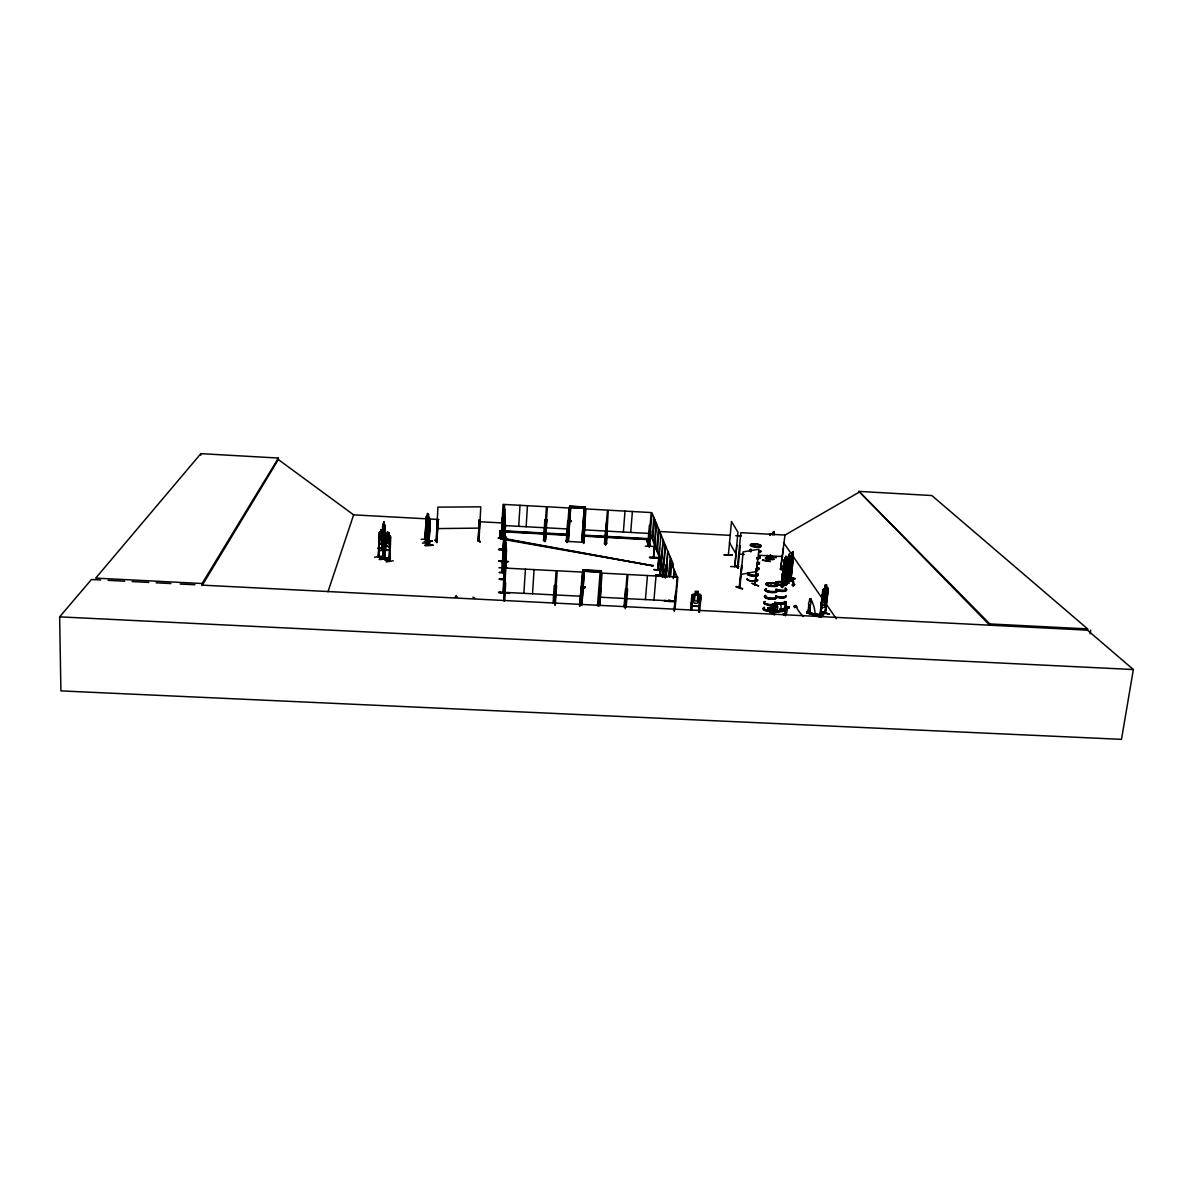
<?xml version="1.0" encoding="UTF-8"?>
<svg xmlns="http://www.w3.org/2000/svg" width="1193" height="1193" viewBox="0 0 1193 1193"><rect width="100%" height="100%" fill="white"/><g stroke="black" fill="none" stroke-linecap="round" stroke-linejoin="round"><path stroke-width="1.5" d="M791.913 564.871L792.555 562.037L791.913 564.871L790.049 566.287L790.049 563.812M790.049 566.287L790.079 563.767M200.842 455.174L200.856 453.653L278.387 458.052L278.357 459.573L202.094 585.554L202.109 583.526L278.387 458.052M509.232 593.16C477.379 590.654 529.722 595.247 500.106 592.354M785.501 610.249C782.802 614.365 787.932 589.506 784.994 610.115M785.665 602.405C787.693 601.496 783.995 602.733 785.635 603.047M474.68 597.991L472.905 597.171M810.808 598.99L809.734 598.782L809.346 601.645A2.028 1.133 -72.6 0 0 808.75 604.762L808.153 612.158L807.676 610.503L810.107 611.487L809.987 612.501L808.168 612.978L808.422 611.934M810.107 611.487L808.675 610.756M810.703 598.961L810.554 601.332A2.028 1.133 -72.6 0 1 810.465 604.314L809.376 611.845L806.99 612.322L806.93 611.562L807.184 612.576M653.57 569.583L662.369 569.881M665.619 600.854L674.612 601.242M674.627 601.302L664.054 600.84L674.627 601.869M504.758 550.062L504.773 549.928M653.973 569.658L661.981 570.135M657.701 557.787L649.499 557.459L657.746 558.056M378.763 556.162L377.987 556.877L383.371 558.786L383.773 533.554M379.553 534.703L378.479 557.042L379.091 534.524M379.971 550.644L388.262 550.316M380.91 532.481L380.94 529.737L382.714 530.363M381.014 529.722L379.881 538.326L380.656 540.847L382.237 541.458L383.177 539.579M502.283 550.107L502.462 549.257M503.014 550.003C504.177 547.855 501.552 551.718 498.913 549.362M503.431 549.988L503.55 549.347M503.282 548.661C492.157 551.151 503.461 547.587 504.311 549.541M380.94 559.413L387.919 558.637M381.969 542.86L381.984 548.541L382.252 542.845M382.386 531.914L382.595 526.441M384.623 531.571L384.176 533.375L383.207 530.214L383.788 521.788L384.817 526.516L383.952 550.51L385.13 526.859L383.221 524.055L382.327 539.251L380.731 538.654L380.925 533.51L382.521 534.106M382.461 543.039L381.76 548.318L383.892 550.48M382.804 533.927L382.923 524.771M382.312 548.482L382.327 547.736M382.938 558.831L384.176 536.447L383.072 558.861L382.61 533.122M383.878 521.788L383.221 524.159M384.936 558.756L384.355 559.398L389.544 561.396L390.141 538.714L389.38 561.157M388.903 535.627L389.142 532.779L387.367 532.138L387.382 535.016L385.518 535.239L384.355 559.398L389.783 561.321L390.722 537.178L388.963 535.553L389.798 536.865L389.022 561.217M384.593 558.488L385.145 559.532L385.518 535.239M385.488 536.954L384.802 559.547M386.144 561.933L393.243 560.785M389.589 542.04L388.65 543.919L387.054 543.307L386.293 540.772L387.367 532.138L389.082 532.839M426.244 518.045L424.962 539.4L427.929 541.413L428.511 528.738M424.902 545.425L433.059 545.29L425.036 545.544M428.913 525.487L429.062 517.255L426.647 515.749L425.26 539.579L426.259 516.45L427.288 516.166M425.976 518.06L425.245 539.549M427.318 516.271L427.497 513.527L428.496 514.168L428.004 525.397L429.033 528.484L429.525 526.709M427.005 542.591L426.348 543.203L428.779 545.29L430.181 522.072L428.779 545.052M426.93 526.799L427.497 513.527L428.466 514.243M426.512 543.352L427.392 521.699L426.647 543.382L427.81 520.044L428.645 519.775M428.257 516.882L428.496 514.168M428.242 528.753L427.631 541.204M428.57 519.894L428.764 517.121L429.748 521.744L428.645 545.261M428.645 521.371L429.361 518.18M425.334 539.027L428.287 540.593L427.899 541.398M428.272 541.398L429.555 517.792M428.511 545.052L428.824 544.262M432.015 541.19L424.231 541.637L431.985 540.772M438.01 520.178L436.936 541.562L438.01 520.178L437.22 520.118L436.28 541.577L437.906 507.129L480.779 506.831L478.989 540.951M437.13 542.591L435.177 540.011L436.727 542.532M499.226 561.306L502.835 561.858M499.256 579.127L504.609 578.859M507.636 568.077L498.957 567.764M479.273 519.716L478.214 540.996L479.273 519.716L480.078 519.775L478.289 540.981M480.033 541.98L477.916 539.43L480.048 541.533M502.864 538.52C487.251 537.282 516.33 538.625 504.087 538.565M655.852 575.846L664.412 575.891M500.076 531.646L500.106 530.631L568.36 534.315M498.823 561.128L502.238 561.277M502.313 517.24L501.865 538.416L500.285 538.326L500.106 530.631M500.493 537.118L501.09 538.759M653.018 565.81L501.284 538.386L501.985 538.073L653.018 565.81L501.254 539.042L501.09 537.372L501.925 537.506M501.627 531.735L501.791 534.419M498.674 592.503L507.83 592.817M503.923 579.753L499.718 579.336L503.297 579.037M504.236 546.633L505.444 526.083L504.49 504.699L502.805 538.714L503.744 517.702M503.506 532.302L504.699 509.143M502.178 568.315L504.952 515.003M504.281 532.003L504.46 527.977M505.176 519.894L502.313 572.297M504.714 530.9L505.25 521.759M503.476 557.444L503.252 561.56C487.952 560.188 518.463 561.903 505.027 561.694M504.117 546.573L505.325 526.262L504.758 545.738M502.984 570.88L503.178 564.632M503.506 561.709L503.819 553.731M504.385 549.406L503.67 550.853M505.161 535.523L504.341 531.869L505.161 535.523L502.984 572.178L502.223 572.133L502.193 568.226L502.954 568.271M504.967 550.391L503.327 572.953L504.952 550.286M503.714 572.864L505.772 536.507L503.088 592.757M505.206 556.326L503.55 579.276L503.55 578.441M503.506 592.146L503.416 593.025L504.013 578.724M504.177 577.129L506.19 542.726L505.996 567.883M504.147 584.481L505.668 556.728M504.236 586.852L506.429 548.094M505.459 568.196L506.533 550.241M503.744 600.825L505.877 568.122L505.34 554.939M505.265 579.977L504.475 592.772M504.266 600.75L504.997 582.87M504.594 600.869L505.653 583.004L504.803 582.959M504.594 561.858L507.368 561.545M518.716 526.337L520.014 505.295M457.351 597.067L456.054 596.053M526.143 526.739L527.455 505.713M523.876 593.353L525.397 569.15M532.51 593.801L534.061 569.598M455.219 596.962L456.054 596.008M544.858 519.581L543.576 540.518L545.589 519.551M543.576 540.518L544.247 539.683M544.247 539.43L544.903 541.547L544.217 539.087M545.171 540.384L547.363 506.786L568.986 507.979L566.615 541.547M545.246 541.473L544.739 539.355M546.886 519.581L545.469 540.518L546.528 519.566M553.075 603.33L554.268 585.42L555.133 585.554M553.91 603.375L556.117 570.761L505.683 568.122M554.864 605.075L557.206 570.776L582.333 572.088L579.828 606.253M555.282 605.09L556.609 585.405M567.719 520.655L566.228 541.622L566.496 540.146L567.078 542.576L566.511 540.474M566.526 540.533L566.899 542.189M567.167 541.368L569.613 506.071L585.435 507.025L582.885 542.219L585.211 507.219L569.822 506.369L567.167 541.368L581.752 542.219L584.212 508.084L570.701 507.338L568.375 541.473M568.226 541.428L570.612 507.249L584.302 507.994L581.752 542.219M570.88 521.49L570.403 520.685M571.313 520.834L570.701 521.237M504.266 550.212L504.326 549.347M583.243 541.055L583.705 543.128M583.556 542.561L585.957 508.919L607.491 510.112L604.523 543.68L605.328 542.338L605.462 544.798M583.944 541.726L583.899 542.576L585.017 521.669M579.425 606.327L581.259 586.688M580.514 604.762L583.064 569.822L601.436 570.776L598.797 605.82M580.767 604.926L583.079 569.926M599.975 572.148L584.361 571.298L581.856 605.09L584.227 571.179L600.139 572.014L597.469 605.925M584.152 586.986L584.346 587.836M585.196 587.657L585.062 586.807M598.558 605.835L601.197 571.104L583.302 570.179M599.587 605.567L602.062 573.132L627.086 574.429L624.476 606.834M606.521 522.847L604.583 543.59M600.004 605.582L600.944 587.791M606.476 543.814L605.641 543.009L606.506 543.039M607.282 522.996L606.342 543.889L608.236 510.186L651.184 512.558L648.47 546.14L647.65 545.559M606.387 543.889L606.536 543.337M623.357 532.033L625.013 511.111M624.058 606.805L625.475 589.059M630.709 532.421L632.394 511.514M625.207 608.684L627.95 574.519L677.818 577.129L674.984 609.534M626.206 607.058L627.622 589.208L626.802 589.253M645.338 546.155L653.302 546.424M649.424 525.293L647.605 546.096L648.5 545.097L649.335 547.155M648.172 545.022L646.308 538.908L648.202 543.963M648.917 546.707L648.097 544.649M649.589 545.648L649.29 546.588L650.767 531.064M645.428 599.572L647.441 575.548M650.394 545.738L648.783 546.305L650.394 545.738L647.68 538.61L583.123 535.12M652.109 538.49L653.883 517.374M652.839 540.369L654.629 519.164M652.437 566.153L653.078 565.139M653.451 557.877L656.344 523.309M656.433 523.503L653.615 558.07L655.032 543.397M656.553 549.898L658.402 528.26M657.328 551.897L659.192 530.154M655.613 574.802L664.158 575.22L655.628 574.772M655.837 575.906L664.412 575.936M653.958 600.019L656.016 575.995M657.731 557.444L649.499 557.459M659.505 548.064L657.626 569.911M659.311 556.475L657.969 570.06L660.997 534.524M659.401 556.669L658.327 569.777M663.323 540.459L660.251 576.144L661.608 553.358L659.714 575.458M663.069 539.847L659.908 576.01M662.249 576.801L663.755 558.742M662.473 577.382L665.247 545.082M662.771 577.397L665.515 545.738M665.068 577.561L666.186 564.841M665.112 577.68L666.231 564.945M665.426 577.695L667.737 551.121L652.019 512.856L649.201 546.364M665.918 576.383L667.991 551.39L673.21 564.006L672.897 567.6M666.141 576.174L667.081 565.258L666.231 576.398M668.527 576.308L670.242 556.818M669.571 576.786L671.137 558.995M668.527 600.347L668.572 601.481L668.841 600.362M670.645 576.338L671.763 563.752L677.251 577.099L674.373 609.399M668.9 601.466L668.96 600.422M669.81 600.407L669.84 601.481M669.914 601.496L669.884 600.392M670.198 600.407L670.227 601.511L670.377 600.616M673.314 578.59L674.12 569.508M674.582 577.278L675.059 571.79M674.105 610.92L675.685 591.698L676.52 591.743M674.433 610.935L675.939 591.698M690.628 610.055L691.821 595.143L692.999 594.144L700.142 594.457L701.007 595.561L700.172 603.494M691.418 609.996L692.611 597.037L691.821 597.096M691.478 610.085L692.671 597.126M695.087 594.353L695.251 591.251L698.308 591.37L697.935 594.472L699.366 595.486L698.844 601.033L697.1 603.345L694.251 603.24L692.939 600.795L693.446 595.247L695.072 594.323L691.94 595.218M700.052 597.335L698.68 612.128L700.052 597.335L700.947 597.454L699.575 612.263M724.33 554.849L732.383 554.954L724.27 554.805M728.341 555.401L731.503 521.475L737.96 532.242L734.709 566.556M730.593 566.586L738.87 566.615M734.888 566.809L736.842 545.156M783.503 548.064L780.446 569.493L780.49 568.629L781.37 569.538L780.55 569.508L784.964 535.061L740.883 532.66L737.363 567.197L738.363 566.466M737.945 568.166L736.245 566.019M738.318 566.392L738.109 567.257L740.331 545.798L739.585 545.768M742.538 588.999L736.036 586.896M741.524 565.527L739.257 587.925L742.016 565.557M757.376 562.678L755.065 585.017L757.108 562.723M762.61 560.099L770.41 561.202M766.085 557.892L773.81 559.263L766.085 557.802M766.935 555.595L766.353 560.874L768.844 559.189M767.159 555.431L766.637 560.919L769.067 558.607M767.442 555.491L766.95 560.74M769.858 535.463L770.439 534.27L770.35 535.135M768.605 556.221L776.315 557.578L768.739 556.072M769.157 559.263L769.008 555.849M769.246 555.684L768.889 559.398L769.515 555.744M770.201 555.058L769.813 558.563L772.632 556.937L770.126 558.607L770.708 554.954M770.439 554.894L770.171 558.578M773.273 532.018C772.02 539.355 774.689 526.247 773.869 534.196M774.063 531.601L774.108 534.777M772.363 557.116L772.318 556.147M778.179 603.583L771.856 604.419L770.618 607.356L768.232 607.669C765.399 613.202 772.229 607.893 770.096 612.307L770.902 613.157L777.254 612.203M768.367 607.789L768.083 610.548L770.395 610.19L771.036 611.562L775.465 610.965L777.508 609.25L777.806 606.506L776.061 605.283L771.632 605.865L770.678 607.446M777.269 612.307L779.715 611.084C784.785 602.465 775.122 601.526 770.961 605.507L770.096 612.307M773.78 611.77L773.69 612.576L773.571 611.681L785.486 610.055L773.571 611.681M786.023 602.897L774.332 604.508L774.421 603.703L786.351 602.122M774.54 604.597L774.421 603.703M781.132 569.419L781.4 568.763M782.131 570.179L780.64 567.928M781.683 581.23L784.219 559.994L783.831 561.187M781.922 581.066L783.89 562.664M781.773 583.123L784.174 560.874L785.919 556.296L786.187 558.727L784.129 560.069L785.919 556.296L785.277 564.811L783.816 567.838L783.846 565.959M784.77 565.318L783.458 570.955L785.397 560.024L783.995 565.885M783.473 579.932L791.72 581.409L783.577 579.873M783.607 583.228L786.202 558.622M783.89 583.273L786.276 559.398M784.144 583.123L786.5 561.098M787.678 580.797L785.069 582.676L787.693 558.697L789.334 554.134L787.35 559.01L785.069 582.408M785.635 576.935L787.41 560.471M787.141 563.752L787.335 565.631L788.782 562.619L789.334 554.134M786.933 577.501L795.164 578.814L786.962 577.367M789.125 556.863L789.423 554.149M787.455 580.961L789.781 557.235L787.365 581.006L789.99 558.92M785.486 610.145C785.292 611.741 780.55 611.621 773.482 612.486M791.675 555.013L788.29 580.066L790.899 577.889M788.155 583.347L781.594 582.482M785.098 614.306L786.142 602.033L785.441 610.876M793.449 556.52L791.108 578.247L788.618 580.111L791.198 558.085M785.173 614.306L786.068 606.521L787.022 606.491L786.291 614.455L786.977 607.819M790.646 561.306L790.825 563.171L792.256 560.173L792.898 551.762L791.183 556.281L788.841 579.947M785.426 615.812L786.605 607.595M789.05 582.989L781.624 582.184L789.05 582.959M785.784 614.529L786.426 606.775M786.754 607.401L787.022 606.491M787.261 607.028L786.948 608.326L788.871 608.147C790.377 605.283 784.562 607.834 789.02 606.79M791.108 578.307L793.226 556.669M788.856 606.715L788.871 608.147M785.993 579.544L792.495 580.827L786.023 579.246M807.601 612.233L807.676 610.503M819.785 616.08L808.108 612.427L808.765 610.905M809.958 611.532L808.332 612.74M815.982 614.291C817.175 614.32 814.506 615.633 817.145 614.529M818.338 614.902L816.489 615.603L818.338 614.902C822.32 615.543 814.715 616.498 819.695 615.32M823.975 593.741L822.141 595.232L821.157 608.176L825.094 606.924L825.974 604.001M825.153 613.202L820.009 614.708L822.812 589.64L824.736 588.164L824.974 585.271L826.779 584.824L826.421 593.86L825.302 596.396L823.707 596.843L823.11 594.785L824.303 597.126L826.003 594.099L824.438 597.887M820.441 614.783L823.215 591.266L820.337 614.813L825.526 613.306M820.605 615.603L818.756 616.304L820.605 615.603L822.007 616.453L808.034 612.039M824.229 590.833L822.842 602.659L824.408 602.197C825.616 594.815 823.498 588.462 825.914 590.356M824.781 588.253L825.064 585.286M825.019 594.546L825.124 593.592M825.467 613.306L828.136 590.058L825.049 613.456L828.031 588.253L826.451 587.702M828.031 588.253L825.034 613.426M858.975 491.397L989.877 623.939L989.698 625.177L858.975 491.397L931.852 495.542L1087.658 628.92L1087.464 630.158L1133.35 669.541L1121.48 739.347L60.903 690.896L59.65 616.856L91.443 579.515L100.689 579.977M384.608 536.596L384.936 534.121M429.391 531.646C429.912 525.114 430.39 535.359 427.571 529.96L427.482 527.157M1090.119 633.781L1090.7 630.172M385.98 548.064L377.629 548.303L385.876 547.99M784.949 569.553C787.723 561.187 782.429 576.607 782.966 568.45M809.57 599.557L809.972 598.632M784.919 565.348L784.055 565.661M773.78 559.234L765.966 557.921M782.921 572.148L783.861 569.27L784.308 571.119M823.17 594.919L823.871 597.902L822.365 601.63L824.139 598.424L825.273 600.78L824.467 597.574M383.296 544.694L383.937 542.114L383.371 544.679L379.404 543.143L378.822 540.205L379.374 543.143L383.371 544.679L380.671 532.376L379.732 532.078L383.743 533.644M389.783 547.155L385.697 545.619L389.798 547.155L390.35 544.575M785.59 603.091L774.332 604.508M825.124 606.998L826.346 601.466L825.496 604.463L821.545 605.626L825.467 604.374M826.182 598.826C828.151 591.385 826.719 602.808 822.186 600.049L821.992 597.335M583.183 541.413L583.705 543.531M374.527 557.22L381.313 556.087M327.971 591.758L353.71 514.601M790.631 577.621L790.929 578.426M385.667 544.873L389.306 535.642M784.83 581.796L787.425 580.424M691.105 603.151L691.865 606.119L699.053 606.432L700.261 603.524M784.099 564.975L783.712 565.929M767.024 559.979L768.948 558.861M500.985 539.117L500.836 537.104L501.06 539.191M736.633 565.974L737.99 568.286M822.887 594.054L822.081 595.218M821.783 597.797L823.647 596.381M821.753 597.797L826.346 595.456L826.853 596.351M821.962 616.035L819.964 617.005L806.662 612.829L820.545 616.856M821.41 616.602L806.93 611.562M584.302 586.762L585.107 587.195M584.481 587.642L585.017 586.867M584.287 587.836L585.166 587.314M823.066 595.024L824.02 593.816M822.603 597.559L823.841 593.398L825.616 592.936M824.691 588.224L823.722 589.417L820.888 614.678M200.856 453.653L95.723 578.113L202.109 583.526M385.578 535.299L386.249 534.583L390.171 536.075M782.056 584.734L782.161 584.6M780.64 582.333C779.7 581.856 780.326 583.064 780.714 582.035M780.207 582.244L780.938 582.318M772.318 585.912L772.825 585.972M770.081 583.541C772.646 583.079 770.35 584.466 770.932 583.213M771.26 583.511L770.41 583.437L771.14 583.914M427.407 516.271L426.647 521.729L427.974 524.786M815.475 614.738L813.939 614.798L815.788 614.097M754.826 544.798L755.378 544.575M754.811 544.604L755.87 544.754L755.065 544.798M816.34 613.605L823.632 615.991M784.084 564.9L783.055 566.451L785.441 563.991M784.785 564.393L785.62 564.662M787.141 580.38L785.441 581.662M785.203 561.575L784.278 562.157M786.545 568.763C786.977 562.112 785.128 572.327 788.439 567.257M787.648 557.892L789.617 556.445L789.826 557.295L789.617 556.445M791.138 555.476L793.077 554.059L793.211 554.879M792.063 552.344L792.898 551.762M772.945 559.8L765.31 558.369M770.26 561.62L762.491 560.233M776.449 557.444L768.635 556.132M766.771 560.128L768.68 558.816M770.469 557.668L772.11 556.52M772.363 556.564L770.081 557.638M581.841 542.159L582.691 542.114M772.557 534.956L774.391 533.733L774.525 534.539M773.377 532.093L774.182 531.511M795.88 605.388L797.043 606.998L795.612 606.685M785.054 535.046L858.871 492.336M571.164 520.685L571.328 521.55M570.925 520.67L571.313 521.43M437.085 540.787L436.34 540.787M788.513 579.082L788.662 579.067A6.591 4.727 -67.3 0 1 792.942 584.674L791.943 584.794L793.196 586.36L794.806 584.436L793.837 584.555A7.889 5.652 -67.3 0 0 788.662 577.755A7.889 5.652 -67.3 0 0 781.862 586.091L780.863 586.21L782.22 587.761L783.935 585.823L782.951 585.942A6.591 4.727 -67.3 0 1 788.633 578.993M501.254 539.042L501.91 538.252M785.889 607.669L786.918 607.476M781.236 582.661L780.416 582.676M756.287 546.737L756.765 546.901M829.403 614.231L821.679 611.636L829.433 614.276M820.65 613.724L824.736 612.77M825.004 612.844L820.68 613.948M823.304 600.124L824.87 599.676M826.391 595.575L825.213 595.918L825.258 601.943L824.154 604.478L822.573 604.955L821.992 602.912M823.453 597.305L825.019 596.858M822.454 600.377L823.036 602.42L824.617 601.958L826.331 594.084L825.601 593.368L826.809 592.921L822.902 594.144M825.481 594.323L823.916 594.77L824.587 589.193L826.182 588.745L825.571 594.099L823.96 594.546M824.572 591.34L825.586 591.057L824.467 592.295M821.932 616.229L820.202 616.96M806.826 612.561L808.645 612.069M543.605 539.654L544.187 539.788M426.93 543.382L429.033 545.261M739.839 587.955L743.12 551.927L758.987 549.183L754.796 584.898M740.868 574.415L756.705 571.477M478.184 540.116L478.781 540.101M389.067 560.397L389.828 560.501L385.16 558.95M389.216 560.546L384.921 558.98M382.58 557.817L383.4 557.981L378.792 556.43M382.819 558.011L378.554 556.475M379.777 558.98C406.157 554.73 361.688 561.903 387.68 558.607M387.039 558.369L379.762 559.293M502.477 563.141L502.253 563.946M385.235 542.651L385.801 545.604M390.633 537.193L390.2 535.985M503.252 549.541L504.177 534.449M582.87 525.114L582.915 524.592M774.63 603.792L786.366 602.316M770.753 607.476L768.232 607.669M606.476 543.143L605.686 543.083M772.095 586.106L772.467 586.091M421.099 539.385L428.988 538.699M431.985 541.115L424.395 541.741M426.244 526.337L425.931 523.503L426.244 526.337L427.855 527.41L426.274 526.262M428.287 516.823L428.794 518.09M422.411 543.098L430.39 542.904M381.999 547.975L384.28 549.705L382.282 547.975M380 550.241L388.262 549.973M427.541 530.035L429.465 531.526M384.921 525.666L383.818 521.908M385.13 526.859L384.28 550.495L382.014 548.288M428.138 519.343L429.957 520.983M429.346 520.446L430.181 522.072L429.972 520.909M604.597 542.83L605.283 544.575M478.333 539.862L480.093 541.861M436.877 528.588L479.616 528.111M501.164 538.132L503.058 504.371L546.424 506.757L544.217 540.548M815.669 614.589L815.326 614.544M697.935 594.472L700.082 594.561M691.94 606.029L699.053 606.432M790.84 578.202L793.241 554.834M503.267 579.366L499.718 579.336M664.143 600.511L673.061 601.227M59.65 616.856L1133.35 669.541M724.27 554.849L732.293 555.222M504.371 572.401L499.077 572.476L504.341 572.744M499.256 579.052L504.594 579.336M504.236 592.339L554.477 594.919M555.565 594.934L580.588 596.217M600.228 597.216L625.147 598.498M626.012 598.588L675.685 601.123M989.877 623.939L1087.658 628.92M108.086 580.35L124.713 581.2M132.11 581.573L148.737 582.423M156.134 582.795L170.912 583.556M180.158 584.018L194.951 584.764M202.333 585.152L1087.464 630.158M500.329 537.67L501.925 537.417M738.735 554.193L744.238 554.491M758.867 555.267L782.668 556.549M425.976 518.791L353.62 514.854L278.357 459.573M429.689 519L438.964 519.507M479.78 521.729L502.044 522.937M659.729 531.526L730.22 535.359M735.798 535.672L741.36 535.97M501.835 525.427L545.037 527.768M545.976 527.798L567.525 528.961M584.436 529.886L605.895 531.049M606.64 531.124L649.424 533.45M500.121 531.004L568.435 534.703M583.213 535.508L647.829 538.997M568.315 534.956L500.076 531.273L500.285 538.326M583.079 535.761L647.635 539.251M501.925 531.75L568.39 535.344M583.168 536.149L647.784 539.639M787.738 557.817L787.335 558.98M766.115 557.504L773.839 558.876M782.936 568.479L783.026 571M786.992 577.069L795.09 578.53M783.503 579.589L791.645 581.08M827.524 587.359L822.887 589.655M821.291 602.957L821.455 605.612L821.261 602.897M821.932 597.365L822.275 600.079M821.694 612.024L829.195 614.276M810.465 604.314L809.376 611.845M806.99 612.322L820.456 616.751M778.119 603.554L780.356 604.269M736.215 586.449L742.583 588.641M382.356 530.781L381.342 530.408L382.327 531.705M379.344 543.083L383.371 544.679M425.394 539.37L428.257 541.368M544.53 541.458L544.157 539.057M427.855 540.608L425.603 539.012M427.362 517.151L428.302 517.762M427.139 522.057L428.078 522.683M429.361 521.401L428.615 520.774L429.122 526.367M433.044 545.216L424.917 545.365M426.96 542.815L428.809 544.515L426.676 542.83M435.132 540.056L437.085 542.174M700.142 594.457L700.902 595.59M783.577 542.666L822.603 598.961M825.765 603.524L836.308 618.749M729.445 542.502L735.842 553.761M691.865 606.119L691.194 603.121M784.875 564.408L784.636 570.075L783.219 573.132L783.04 571.268M826.734 592.906L827.167 593.846M654.032 557.28L653.421 556.654L653.958 558.056M650.274 533.763L665.754 573.863M666.007 574.161L667.111 577.009M648.425 541.324L650.334 546.394M605.269 542.383L605.91 544.828M506.697 538.699L498.599 538.282M504.564 534.718L504.013 530.288L502.328 572.551M504.341 531.705L504.49 535.463M503.252 525.77L503.968 543.695M504.43 559.159L504.669 565.422M504.833 565.706L505.146 573.579M503.938 578.516L504.445 592.354M803.366 616.542A20.102 8.351 62.5 0 1 796.462 607.356M810.688 598.603A20.102 8.351 62.5 0 1 814.894 615.782M759.464 557.355A5.383 1.327 5.7 0 1 756.78 558.876M759.568 557.012A5.458 1.357 5.7 0 1 756.839 558.548M758.942 562.5A5.383 1.357 5.7 0 1 757.436 563.976M759.374 562.619A5.383 1.357 5.7 0 1 757.466 563.722M760.597 551.285A5.458 1.327 5.7 0 1 758.673 552.374M751.008 551.449A5.458 1.327 5.7 0 1 750.844 549.809M759.568 556.341A5.383 1.327 5.7 0 1 756.884 557.862M760.493 551.643A5.383 1.312 5.7 0 1 758.599 552.702M751.038 551.807A5.383 1.312 5.7 0 1 750.859 550.182M759.598 556.699A5.458 1.357 5.7 0 1 756.869 558.235M760.642 550.972A5.458 1.327 5.7 0 1 758.703 552.046M751.038 551.136A5.458 1.327 5.7 0 1 750.874 549.496M760.597 550.614A5.383 1.312 5.7 0 1 758.703 551.673M751.143 550.778A5.383 1.312 5.7 0 1 750.964 549.153M759.344 562.47A5.339 1.342 5.7 0 1 757.451 563.558M756.959 574.251A5.369 1.387 5.8 0 1 756.526 576.1A5.369 1.387 5.8 0 1 749.308 575.473A5.369 1.387 5.8 0 1 748.503 573.52M757.794 574.28A5.443 1.402 5.8 0 1 755.885 575.846A5.443 1.402 5.8 0 1 748.95 575.011A5.443 1.402 5.8 0 1 748.473 573.147M757.167 579.694A5.369 1.402 5.8 0 1 752.44 581.23A5.369 1.402 5.8 0 1 747.31 578.829M757.197 579.5A5.369 1.402 5.8 0 1 752.47 581.036A5.369 1.402 5.8 0 1 747.34 578.635M758.137 562.634A5.369 1.342 5.7 0 1 757.376 564.468M758.181 562.335A5.383 1.357 5.7 0 1 757.421 564.17M758.405 568.226A5.443 1.387 5.7 0 1 755.691 569.822M758.196 574.012A5.369 1.387 5.8 0 1 751.679 574.966A5.369 1.387 5.8 0 1 748.607 572.506M758.301 568.584A5.369 1.372 5.7 0 1 755.616 570.15M758.226 574.355A5.443 1.402 5.8 0 1 751.62 575.339A5.443 1.402 5.8 0 1 748.503 572.849M758.45 567.928A5.443 1.387 5.7 0 1 755.721 569.508M758.405 567.57A5.369 1.372 5.7 0 1 755.721 569.136M776.166 597.872A5.89 1.596 6 0 1 769.082 599.02A5.89 1.596 6 0 1 765.623 596.187M775.823 597.052A5.965 1.611 6 0 1 773.81 598.871A5.965 1.611 6 0 1 766.204 597.932A5.965 1.611 6 0 1 765.593 595.784M775.122 603.017A5.89 1.611 6.1 0 1 775.301 604.269M772.244 604.881A5.89 1.611 6.1 0 1 765.28 603.762A5.89 1.611 6.1 0 1 765.026 601.764M775.152 602.733A5.89 1.611 6.1 0 1 773.571 604.508M772.274 604.597A5.89 1.611 6.1 0 1 765.31 603.479A5.89 1.611 6.1 0 1 765.056 601.481M775.689 590.013A5.98 1.596 6 0 1 775.316 592.146A5.98 1.596 6 0 1 767.278 591.43A5.98 1.596 6 0 1 766.294 589.193M775.823 596.336A5.89 1.581 6 0 1 770.723 598.096A5.89 1.581 6 0 1 765.026 595.382M776.404 590.833A5.89 1.566 6 0 1 772.065 592.623A5.89 1.566 6 0 1 765.25 590.252M765.593 589.894A5.89 1.566 6 0 1 766.309 589.596M775.853 596.709A5.965 1.611 6 0 1 773.854 598.528A5.965 1.611 6 0 1 766.234 597.589A5.965 1.611 6 0 1 765.638 595.456M775.733 589.685A5.98 1.581 6 0 1 775.346 591.803A5.98 1.581 6 0 1 767.308 591.087A5.98 1.581 6 0 1 766.324 588.85M775.704 589.297A5.89 1.566 6 0 1 775.331 591.385A5.89 1.566 6 0 1 767.412 590.699A5.89 1.566 6 0 1 766.428 588.492M772.184 605.418A5.861 1.611 6.1 0 1 765.772 604.508A5.861 1.611 6.1 0 1 764.281 602.614M775.047 603.554A5.861 1.611 6.1 0 1 775.554 604.433M772.229 605.105A5.89 1.611 6.1 0 1 765.787 604.18A5.89 1.611 6.1 0 1 764.295 602.286M775.092 603.226A5.89 1.611 6.1 0 1 775.614 604.105M771.543 611.502A5.876 1.625 6.1 0 1 764.594 610.369A5.876 1.625 6.1 0 1 764.355 608.355M771.647 610.801A5.95 1.655 6.1 0 1 764.609 609.653A5.95 1.655 6.1 0 1 764.355 607.61M771.662 610.398A5.876 1.625 6.1 0 1 764.713 609.265A5.876 1.625 6.1 0 1 764.459 607.252M771.617 611.144A5.95 1.655 6.1 0 1 764.579 609.996A5.95 1.655 6.1 0 1 764.325 607.953M785.65 596.619A5.861 1.581 6.1 0 1 783.04 597.976A5.861 1.581 6.1 0 1 776.539 597.275M785.769 596.232A5.95 1.596 6.1 0 1 783.115 597.604A5.95 1.596 6.1 0 1 776.539 596.918M784.591 601.734A5.876 1.596 6.1 0 1 782.444 603.554A5.876 1.596 6.1 0 1 774.824 602.465M784.621 601.451A5.876 1.596 6.1 0 1 782.474 603.27A5.876 1.596 6.1 0 1 774.854 602.182M786.008 589.223A5.95 1.581 6.1 0 1 783.831 591.012A5.95 1.581 6.1 0 1 776.106 589.924M785.769 595.516A5.861 1.566 6.1 0 1 782.489 596.903A5.861 1.566 6.1 0 1 775.539 595.784M785.889 589.596A5.876 1.551 6.1 0 1 783.741 591.37A5.876 1.551 6.1 0 1 776.121 590.296M785.799 595.904A5.95 1.596 6.1 0 1 783.16 597.275A5.95 1.596 6.1 0 1 776.568 596.575M785.203 588.447A5.95 1.581 6.1 0 1 784.487 590.61A5.95 1.581 6.1 0 1 776.136 589.581M785.188 588.074A5.876 1.551 6.1 0 1 784.472 590.207A5.876 1.551 6.1 0 1 776.24 589.193M783.279 614.455A5.92 1.655 6.2 0 1 783.741 614.902A5.92 1.655 6.2 0 0 783.324 614.112M784.517 602.271A5.846 1.596 6.1 0 1 782.981 604.016A5.846 1.596 6.1 0 1 775.897 603.404M784.457 608.37A5.935 1.64 6.2 0 1 779.655 609.802M783.279 613.739A5.846 1.625 6.2 0 1 783.488 615.006M774.66 614.902A5.846 1.625 6.2 0 1 773.556 614.499M784.338 608.743A5.846 1.611 6.2 0 1 779.611 610.16M784.487 608.027A5.935 1.64 6.2 0 1 779.7 609.459M784.457 607.655A5.846 1.611 6.2 0 1 779.73 609.056M784.562 601.943A5.876 1.596 6.1 0 1 782.414 603.762A5.876 1.596 6.1 0 1 774.794 602.674M782.28 573.758L782.369 576.264L784.293 574.743L782.295 576.144L782.369 573.773M794.001 606.298C795.075 610.592 796.223 603.449 794.001 606.298M379.091 532.824L378.479 557.027L379.806 532.063L379.18 532.809M383.758 525.516L384.25 531.213L383.758 525.516M387.352 535.94L387.143 541.1L388.739 541.711L388.933 536.537L387.352 535.94M387.755 532.809L388.739 534.121L387.755 532.809M771.155 610.801L774.063 609.012L776.688 610.548L774.645 608.311L777.225 605.477L774.212 607.789C771.826 604.389 770.096 607.863 773.586 608.505L771.155 610.801M694.982 595.322L694.46 600.869L697.323 600.974L697.83 595.426L694.982 595.322M695.802 591.862L695.713 592.861L697.547 592.936L697.651 591.937L695.802 591.862M752.112 583.362L758.584 585.957L752.112 583.362M768.65 608.206L768.456 609.966L769.44 608.087L768.65 608.206M771.483 607.341L771.185 610.085L775.614 609.504L775.912 606.76L771.483 607.341M784.487 562.604L784.383 563.514L784.487 562.604M788.111 558.399L787.574 563.454L788.901 557.862L788.111 558.399M791.6 555.983L791.063 561.023L792.376 555.446L791.6 555.983M792.077 552.747L791.988 553.641L792.077 552.747M825.258 585.748L825.138 586.702L826.167 586.434L826.287 585.465L825.258 585.748M784.755 571.924L784.219 574.802L784.845 571.939M788.991 564.468L788.439 567.331L789.08 564.483M770.663 533.659L769.828 534.181L770.663 533.659M584.167 508.114L570.731 507.353L584.167 508.114M752.694 546.006A5.398 1.297 5.7 0 0 761.179 545.857A5.398 1.297 5.7 0 0 753.603 543.844A5.398 1.297 5.7 0 0 752.694 546.006M752.649 546.513A5.383 1.297 5.7 0 0 761.104 546.364A5.383 1.297 5.7 0 0 753.573 544.351A5.383 1.297 5.7 0 0 752.649 546.513M752.664 546.215A5.398 1.297 5.7 0 0 761.164 546.066A5.398 1.297 5.7 0 0 753.588 544.038A5.398 1.297 5.7 0 0 752.664 546.215M768.411 585.271A5.905 1.551 6 0 0 777.642 585.047A5.905 1.551 6 0 0 769.306 582.676A5.905 1.551 6 0 0 768.411 585.271M768.367 585.823A5.89 1.551 6 0 0 777.568 585.584A5.89 1.551 6 0 0 769.261 583.228A5.89 1.551 6 0 0 768.367 585.823M768.381 585.495A5.905 1.551 6 0 0 777.612 585.256A5.905 1.551 6 0 0 769.291 582.9A5.905 1.551 6 0 0 768.381 585.495M777.97 584.063A5.89 1.536 6.1 0 0 787.156 583.824A5.89 1.536 6.1 0 0 778.82 581.483A5.89 1.536 6.1 0 0 777.97 584.063M777.925 584.6A5.861 1.536 6.1 0 0 787.067 584.376A5.861 1.536 6.1 0 0 778.775 582.035A5.861 1.536 6.1 0 0 777.925 584.6M777.955 584.272A5.89 1.536 6.1 0 0 787.126 584.048A5.89 1.536 6.1 0 0 778.79 581.692A5.89 1.536 6.1 0 0 777.955 584.272"/></g></svg>
